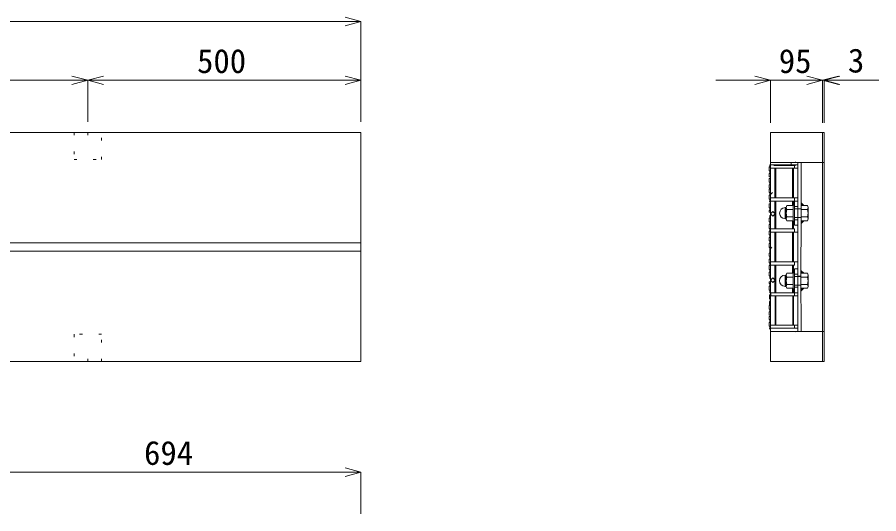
# Model space of a CAD drawing. Units: millimetres, scale not verified. Extents: x 234 to 5784, y 107 to 4112.
# Drawn here: x 2184 to 3761, y 992 to 1902 of the extents above; entities that cross this region are included whole.
import ezdxf
from ezdxf.enums import TextEntityAlignment as Align

# ---------------------------------------------------------------- set-up
doc = ezdxf.new("R2010")
doc.units = ezdxf.units.MM
doc.header["$LTSCALE"] = 20
doc.linetypes.add('DOTTED', pattern=[1.75, 0.25, -1.5])
doc.layers.add('0-1', color=7, linetype='Continuous', lineweight=18)
doc.styles.add('ＭＳ ゴシック', font='')
doc.styles.get('ＭＳ ゴシック').set_extended_font_data('MS Gothic')

msp = doc.modelspace()

# ---------------------------------------------------------------- linework, layer by layer
at = {"layer": '0-1', "color": 4}
for p, q in [((813.17, 1894.16), (2813.17, 1894.16)), ((2813.17, 1894.16), (2784.19, 1901.93)), ((2813.17, 1894.16), (2784.19, 1886.4)), ((2813.17, 1894.16), (2813.17, 1710.1)), ((1313.17, 1786.46), (2313.17, 1786.46)), ((2313.17, 1786.46), (2284.19, 1794.23)), ((2313.17, 1786.46), (2284.19, 1778.7)), ((2313.17, 1786.46), (2342.15, 1794.23)), ((2313.17, 1786.46), (2313.17, 1710.1)), ((2313.17, 1786.46), (2813.17, 1786.46)), ((2313.17, 1786.46), (2342.15, 1778.7)), ((2813.17, 1786.46), (2784.19, 1794.23)), ((2813.17, 1786.46), (2784.19, 1778.7)), ((2813.17, 1786.46), (2813.17, 1710.1)), ((3563.17, 1786.46), (3463.17, 1786.46)), ((3563.17, 1786.46), (3534.19, 1794.23)), ((3563.17, 1786.46), (3534.19, 1778.7)), ((3658.17, 1786.46), (3558.17, 1786.46)), ((3563.17, 1786.46), (3658.17, 1786.46)), ((3563.17, 1786.46), (3563.17, 1708.44)), ((3658.17, 1786.46), (3629.19, 1794.23)), ((3658.17, 1786.46), (3629.19, 1778.7)), ((3658.17, 1786.46), (3687.15, 1794.23)), ((3658.17, 1786.46), (3758.17, 1786.46)), ((3658.17, 1786.46), (3687.15, 1778.7)), ((3658.17, 1786.46), (3658.17, 1708.44)), ((3658.17, 1786.46), (3661.17, 1786.46)), ((3661.17, 1786.46), (3690.15, 1794.23)), ((3661.17, 1786.46), (3761.17, 1786.46)), ((3661.17, 1786.46), (3690.15, 1778.7)), ((3661.17, 1786.46), (3661.17, 1708.44)), ((2813.17, 1068.61), (2784.19, 1076.38)), ((2119.13, 1068.61), (2813.17, 1068.61)), ((2813.17, 1068.61), (2784.19, 1060.85)), ((2813.17, 1068.61), (2813.17, 992.25))]:
    msp.add_line(p, q, dxfattribs=at)
at = {"layer": '0-1'}
for p, q in [((2813.17, 1691.02), (813.17, 1691.02)), ((2813.17, 1271.02), (2813.17, 1691.02)), ((3563.17, 1271.02), (3563.17, 1691.02)), ((3661.17, 1691.02), (3563.17, 1691.02)), ((3563.17, 1691.02), (3563.17, 1271.02)), ((3658.17, 1271.02), (3658.17, 1691.02)), ((3661.17, 1271.02), (3661.17, 1691.02)), ((3561.98, 1627.56), (3560.68, 1627.56)), ((3560.68, 1627.56), (3560.68, 1620.59)), ((3563.17, 1631.54), (3561.98, 1631.54)), ((3561.98, 1631.54), (3561.98, 1626.56)), ((3563.17, 1636.02), (3563.17, 1326.02)), ((3563.17, 1636.02), (3613.17, 1636.02)), ((3563.17, 1636.02), (3618.92, 1636.02)), ((3563.17, 1636.02), (3601, 1636.02)), ((3563.17, 1636.02), (3563.17, 1631.54)), ((3563.17, 1631.54), (3612.94, 1631.54)), ((3563.17, 1631.54), (3601, 1631.54)), ((3563.17, 1631.54), (3606.97, 1631.54)), ((3563.17, 1631.54), (3563.17, 1625.57)), ((3563.17, 1335.52), (3563.17, 1626.52)), ((3563.17, 1625.57), (3612.94, 1625.57)), ((3563.17, 1625.57), (3606.97, 1625.57)), ((3608.96, 1630.05), (3569.14, 1630.05)), ((3571.14, 1625.57), (3571.14, 1570.82)), ((3572.63, 1625.57), (3572.63, 1570.82)), ((3606.97, 1636.02), (3587.06, 1636.02)), ((3601, 1636.02), (3601, 1631.54)), ((3603.49, 1625.57), (3603.49, 1570.82)), ((3604.98, 1625.57), (3604.98, 1570.82)), ((3606.97, 1631.54), (3606.97, 1625.57)), ((3612.94, 1617.85), (3612.94, 1636.02)), ((3613.17, 1326.02), (3613.17, 1636.02)), ((3618.92, 1636.02), (3618.92, 1607.9)), ((3618.92, 1636.02), (3661.17, 1636.02)), ((3560.68, 1620.59), (3561.98, 1620.59)), ((3561.98, 1615.61), (3560.68, 1615.61)), ((3560.68, 1615.61), (3560.68, 1609.64)), ((3560.68, 1609.64), (3561.98, 1609.64)), ((3561.98, 1620.59), (3561.98, 1615.61)), ((3561.98, 1609.64), (3563.17, 1609.64)), ((3563.17, 1621.59), (3563.17, 1548.92)), ((3560.24, 1606.54), (3560.24, 1599.57)), ((3561.53, 1606.54), (3560.24, 1606.54)), ((3560.24, 1599.57), (3561.53, 1599.57)), ((3560.24, 1594.6), (3560.24, 1588.62)), ((3561.53, 1594.6), (3560.24, 1594.6)), ((3561.53, 1599.57), (3561.53, 1594.6)), ((3618.92, 1607.9), (3618.92, 1561.71)), ((3560.24, 1588.62), (3561.53, 1588.62)), ((3560.68, 1580.77), (3560.68, 1586.75)), ((3560.68, 1586.75), (3561.98, 1586.75)), ((3561.98, 1580.77), (3560.68, 1580.77)), ((3561.53, 1588.62), (3562.73, 1588.62)), ((3561.98, 1586.75), (3563.17, 1586.75)), ((3561.98, 1575.8), (3561.98, 1580.77)), ((3566.55, 1581.02), (3563.55, 1577.83)), ((3571.14, 1570.82), (3571.14, 1586.75)), ((3572.63, 1570.82), (3572.63, 1586.75)), ((3603.49, 1570.82), (3603.49, 1586.75)), ((3604.98, 1570.82), (3604.98, 1586.75)), ((3560.68, 1568.83), (3560.68, 1575.8)), ((3560.68, 1575.8), (3561.98, 1575.8)), ((3561.98, 1568.83), (3560.68, 1568.83)), ((3560.68, 1563.85), (3561.98, 1563.85)), ((3561.98, 1563.85), (3561.98, 1568.83)), ((3563.17, 1570.82), (3612.94, 1570.82)), ((3563.17, 1564.85), (3563.17, 1570.82)), ((3563.17, 1570.82), (3606.97, 1570.82)), ((3563.17, 1564.85), (3606.97, 1564.85)), ((3571.14, 1564.85), (3571.14, 1514.08)), ((3572.63, 1564.85), (3572.63, 1514.08)), ((3603.49, 1564.85), (3603.49, 1556.88)), ((3604.68, 1561.86), (3604.68, 1524.03)), ((3606.97, 1561.86), (3604.68, 1561.86)), ((3604.68, 1561.86), (3604.68, 1542.95)), ((3604.98, 1564.85), (3604.98, 1556.88)), ((3606.97, 1564.85), (3606.97, 1570.82)), ((3612.94, 1564.85), (3606.97, 1564.85)), ((3606.97, 1564.85), (3606.97, 1554.89)), ((3606.97, 1524.03), (3606.97, 1561.86)), ((3612.94, 1564.85), (3612.94, 1492.18)), ((3612.94, 1564.85), (3612.94, 1554.89)), ((3618.92, 1561.71), (3623.89, 1556.73)), ((3618.92, 1561.51), (3623.7, 1556.73)), ((3561.98, 1559.87), (3560.68, 1559.87)), ((3560.68, 1559.87), (3560.68, 1552.9)), ((3560.68, 1552.9), (3561.98, 1552.9)), ((3561.98, 1547.92), (3560.68, 1547.92)), ((3560.68, 1547.92), (3560.68, 1544.94)), ((3561.98, 1552.9), (3561.98, 1547.92)), ((3563.17, 1541.95), (3567.39, 1546.17)), ((3567.39, 1546.17), (3571.62, 1541.95)), ((3591.74, 1553.29), (3589.75, 1553.29)), ((3589.75, 1553.29), (3589.75, 1532.61)), ((3592.94, 1556.73), (3591.74, 1553.29)), ((3591.74, 1553.29), (3592.94, 1549.84)), ((3591.74, 1532.61), (3591.74, 1553.29)), ((3592.94, 1549.84), (3591.74, 1542.95)), ((3604.68, 1556.73), (3592.94, 1556.73)), ((3604.68, 1549.84), (3592.94, 1549.84)), ((3604.68, 1542.95), (3604.68, 1556.73)), ((3604.68, 1542.95), (3604.68, 1549.84)), ((3612.94, 1554.89), (3606.97, 1554.89)), ((3618.92, 1550.91), (3606.97, 1550.91)), ((3606.97, 1550.91), (3606.97, 1534.98)), ((3612.94, 1551.16), (3618.92, 1551.16)), ((3618.92, 1561.31), (3623.5, 1556.73)), ((3618.92, 1561.11), (3623.3, 1556.73)), ((3618.92, 1560.91), (3623.1, 1556.73)), ((3618.92, 1560.72), (3622.9, 1556.73)), ((3618.92, 1560.52), (3622.7, 1556.73)), ((3618.92, 1560.32), (3622.5, 1556.73)), ((3618.92, 1560.12), (3622.3, 1556.73)), ((3618.92, 1559.92), (3622.1, 1556.73)), ((3618.92, 1559.72), (3621.9, 1556.73)), ((3618.92, 1559.52), (3621.7, 1556.73)), ((3618.92, 1559.32), (3621.51, 1556.73)), ((3618.92, 1559.12), (3621.31, 1556.73)), ((3618.92, 1558.92), (3621.11, 1556.73)), ((3618.92, 1558.72), (3620.91, 1556.73)), ((3618.92, 1558.53), (3620.71, 1556.73)), ((3618.92, 1558.33), (3620.51, 1556.73)), ((3618.92, 1558.13), (3620.31, 1556.73)), ((3618.92, 1557.93), (3620.11, 1556.73)), ((3618.92, 1557.73), (3619.91, 1556.73)), ((3618.92, 1557.53), (3619.71, 1556.73)), ((3618.92, 1557.33), (3619.51, 1556.73)), ((3618.92, 1557.13), (3619.32, 1556.73)), ((3618.92, 1556.93), (3619.12, 1556.73)), ((3618.92, 1542.95), (3618.92, 1556.73)), ((3618.92, 1556.73), (3630.66, 1556.73)), ((3618.92, 1550.91), (3618.92, 1534.98)), ((3618.92, 1542.95), (3618.92, 1549.84)), ((3618.92, 1549.84), (3630.66, 1549.84)), ((3630.66, 1556.73), (3631.86, 1553.29)), ((3631.86, 1553.29), (3630.66, 1549.84)), ((3630.66, 1549.84), (3631.86, 1542.95)), ((3631.86, 1532.61), (3631.86, 1553.29)), ((3560.68, 1544.94), (3561.98, 1544.94)), ((3561.98, 1533.99), (3560.68, 1533.99)), ((3560.68, 1533.99), (3560.68, 1527.02)), ((3561.98, 1544.94), (3563.17, 1544.94)), ((3563.17, 1538.96), (3561.98, 1538.96)), ((3561.98, 1538.96), (3561.98, 1533.99)), ((3567.4, 1537.73), (3563.17, 1541.95)), ((3571.62, 1541.95), (3567.4, 1537.73)), ((3589.75, 1532.61), (3591.74, 1532.61)), ((3591.74, 1542.95), (3592.94, 1536.05)), ((3592.94, 1536.05), (3591.74, 1532.61)), ((3591.74, 1532.61), (3592.94, 1529.16)), ((3592.94, 1536.05), (3604.68, 1536.05)), ((3604.68, 1529.16), (3604.68, 1542.95)), ((3618.92, 1534.98), (3606.97, 1534.98)), ((3612.94, 1531), (3606.97, 1531)), ((3606.97, 1531), (3606.97, 1521.05)), ((3612.94, 1525.53), (3612.94, 1534.73)), ((3618.92, 1534.73), (3612.94, 1534.73)), ((3612.94, 1531), (3612.94, 1521.05)), ((3618.92, 1529.16), (3618.92, 1542.95)), ((3630.66, 1536.05), (3618.92, 1536.05)), ((3618.92, 1534.73), (3618.92, 1519.55)), ((3631.86, 1542.95), (3630.66, 1536.05)), ((3630.66, 1536.05), (3631.86, 1532.61)), ((3631.86, 1532.61), (3630.66, 1529.16)), ((3560.68, 1527.02), (3561.98, 1527.02)), ((3561.98, 1522.04), (3560.68, 1522.04)), ((3560.68, 1522.04), (3560.68, 1515.07)), ((3560.68, 1515.07), (3561.98, 1515.07)), ((3561.98, 1527.02), (3561.98, 1522.04)), ((3561.98, 1515.07), (3561.98, 1510.1)), ((3592.94, 1529.16), (3604.68, 1529.16)), ((3603.49, 1529.01), (3603.49, 1514.08)), ((3604.68, 1524.03), (3606.97, 1524.03)), ((3604.98, 1529.01), (3604.98, 1514.08)), ((3612.94, 1521.05), (3606.97, 1521.05)), ((3618.92, 1519.55), (3618.73, 1442.49)), ((3630.66, 1529.16), (3618.92, 1529.16)), ((3618.92, 1528.96), (3619.12, 1529.16)), ((3618.92, 1528.76), (3619.32, 1529.16)), ((3618.92, 1528.56), (3619.51, 1529.16)), ((3618.92, 1528.36), (3619.71, 1529.16)), ((3618.92, 1528.16), (3619.91, 1529.16)), ((3618.92, 1527.96), (3620.11, 1529.16)), ((3618.92, 1527.77), (3620.31, 1529.16)), ((3618.92, 1527.57), (3620.51, 1529.16)), ((3618.92, 1527.37), (3620.71, 1529.16)), ((3618.92, 1527.17), (3620.91, 1529.16)), ((3618.92, 1526.97), (3621.11, 1529.16)), ((3618.92, 1526.77), (3621.31, 1529.16)), ((3618.92, 1526.57), (3621.51, 1529.16)), ((3618.92, 1526.37), (3621.7, 1529.16)), ((3618.92, 1526.17), (3621.9, 1529.16)), ((3618.92, 1525.97), (3622.1, 1529.16)), ((3618.92, 1525.77), (3622.3, 1529.16)), ((3618.92, 1525.58), (3622.5, 1529.16)), ((3618.92, 1525.38), (3622.7, 1529.16)), ((3618.92, 1525.18), (3622.9, 1529.16)), ((3618.92, 1524.98), (3623.1, 1529.16)), ((3618.92, 1524.78), (3623.3, 1529.16)), ((3618.92, 1524.58), (3623.5, 1529.16)), ((3618.92, 1524.38), (3623.7, 1529.16)), ((3618.92, 1524.18), (3623.89, 1529.16)), ((3561.98, 1510.1), (3560.68, 1510.1)), ((3560.68, 1510.1), (3560.68, 1503.13)), ((3560.68, 1503.13), (3561.98, 1503.13)), ((3561.98, 1503.13), (3561.98, 1498.15)), ((3563.17, 1514.08), (3606.97, 1514.08)), ((3563.17, 1514.08), (3563.17, 1508.11)), ((3563.17, 1508.11), (3612.94, 1508.11)), ((3563.17, 1508.11), (3606.97, 1508.11)), ((3571.14, 1508.11), (3571.14, 1492.18)), ((3572.63, 1508.11), (3572.63, 1492.18)), ((3603.49, 1508.11), (3603.49, 1492.18)), ((3604.98, 1508.11), (3604.98, 1492.18)), ((3606.97, 1514.08), (3606.97, 1508.11)), ((2813.17, 1488.52), (2125.67, 1488.52)), ((3561.98, 1498.15), (3560.68, 1498.15)), ((3560.68, 1498.15), (3560.68, 1492.18)), ((3560.68, 1492.18), (3561.98, 1492.18)), ((3560.68, 1492.18), (3561.98, 1492.18)), ((3561.98, 1487.2), (3560.68, 1487.2)), ((3560.68, 1487.2), (3560.68, 1480.23)), ((3561.98, 1492.18), (3563.17, 1492.18)), ((3561.98, 1492.18), (3561.98, 1487.2)), ((3571.14, 1492.18), (3570.95, 1469.86)), ((3572.44, 1469.86), (3572.63, 1492.18)), ((3603.49, 1492.18), (3603.3, 1469.86)), ((3604.79, 1469.86), (3604.98, 1492.18)), ((2813.17, 1473.52), (2125.67, 1473.52)), ((3560.49, 1463.89), (3560.49, 1469.86)), ((3560.49, 1469.86), (3561.98, 1469.86)), ((3560.68, 1480.23), (3561.98, 1480.23)), ((3561.79, 1469.86), (3561.98, 1469.86)), ((3561.98, 1480.23), (3561.98, 1469.86)), ((3565.47, 1479.11), (3562.11, 1481.91)), ((3562.98, 1397.2), (3562.98, 1469.86)), ((3570.95, 1453.94), (3570.95, 1469.86)), ((3572.44, 1453.94), (3572.44, 1469.86)), ((3603.3, 1453.94), (3603.3, 1469.86)), ((3604.79, 1453.94), (3604.79, 1469.86)), ((3612.76, 1397.2), (3612.76, 1469.86)), ((3561.79, 1463.89), (3560.49, 1463.89)), ((3560.49, 1451.95), (3560.49, 1458.91)), ((3560.49, 1458.91), (3561.79, 1458.91)), ((3561.79, 1451.95), (3560.49, 1451.95)), ((3561.79, 1458.91), (3561.79, 1463.89)), ((3561.79, 1446.97), (3561.79, 1451.95)), ((3562.98, 1453.94), (3612.76, 1453.94)), ((3562.98, 1447.96), (3562.98, 1453.94)), ((3562.98, 1453.94), (3606.78, 1453.94)), ((3606.78, 1447.96), (3606.78, 1453.94)), ((3560.49, 1440), (3560.49, 1446.97)), ((3560.49, 1446.97), (3561.79, 1446.97)), ((3561.79, 1440), (3560.49, 1440)), ((3561.79, 1435.02), (3561.79, 1440)), ((3562.98, 1447.96), (3606.78, 1447.96)), ((3570.95, 1397.2), (3570.95, 1447.96)), ((3572.44, 1397.2), (3572.44, 1447.96)), ((3603.3, 1433.03), (3603.3, 1447.96)), ((3604.49, 1400.18), (3604.49, 1438.01)), ((3604.49, 1438.01), (3606.78, 1438.01)), ((3604.79, 1433.03), (3604.79, 1447.96)), ((3606.78, 1431.04), (3606.78, 1441)), ((3612.76, 1441), (3606.78, 1441)), ((3606.78, 1438.01), (3606.78, 1400.18)), ((3612.76, 1431.04), (3612.76, 1441)), ((3612.76, 1436.52), (3612.76, 1427.31)), ((3618.73, 1427.31), (3618.73, 1442.49)), ((3618.73, 1437.86), (3623.71, 1432.88)), ((3618.73, 1437.66), (3623.51, 1432.88)), ((3618.73, 1437.46), (3623.31, 1432.88)), ((3618.73, 1437.26), (3623.11, 1432.88)), ((3618.73, 1437.06), (3622.91, 1432.88)), ((3618.73, 1436.87), (3622.71, 1432.88)), ((3618.73, 1436.67), (3622.51, 1432.88)), ((3618.73, 1436.47), (3622.31, 1432.88)), ((3618.73, 1436.27), (3622.11, 1432.88)), ((3618.73, 1436.07), (3621.91, 1432.88)), ((3618.73, 1435.87), (3621.71, 1432.88)), ((3618.73, 1435.67), (3621.52, 1432.88)), ((3618.73, 1435.47), (3621.32, 1432.88)), ((3560.49, 1428.06), (3560.49, 1435.02)), ((3560.49, 1435.02), (3561.79, 1435.02)), ((3561.79, 1428.06), (3560.49, 1428.06)), ((3561.79, 1423.08), (3561.79, 1428.06)), ((3562.98, 1423.08), (3561.79, 1423.08)), ((3567.21, 1424.31), (3562.98, 1420.09)), ((3562.98, 1420.09), (3567.21, 1415.87)), ((3571.43, 1420.09), (3567.21, 1424.31)), ((3567.21, 1415.87), (3571.43, 1420.09)), ((3589.56, 1408.76), (3589.56, 1429.44)), ((3589.56, 1429.44), (3591.55, 1429.44)), ((3591.55, 1429.44), (3592.75, 1432.88)), ((3592.75, 1425.99), (3591.55, 1429.44)), ((3591.55, 1429.44), (3591.55, 1408.76)), ((3591.55, 1419.1), (3592.75, 1425.99)), ((3592.75, 1432.88), (3604.49, 1432.88)), ((3592.75, 1425.99), (3604.49, 1425.99)), ((3604.49, 1432.88), (3604.49, 1419.1)), ((3612.76, 1431.04), (3606.78, 1431.04)), ((3606.78, 1411.13), (3606.78, 1427.06)), ((3618.73, 1427.06), (3606.78, 1427.06)), ((3618.73, 1427.31), (3612.76, 1427.31)), ((3618.73, 1435.27), (3621.12, 1432.88)), ((3618.73, 1435.07), (3620.92, 1432.88)), ((3618.73, 1434.87), (3620.72, 1432.88)), ((3618.73, 1434.68), (3620.52, 1432.88)), ((3618.73, 1434.48), (3620.32, 1432.88)), ((3618.73, 1434.28), (3620.12, 1432.88)), ((3618.73, 1434.08), (3619.92, 1432.88)), ((3618.73, 1433.88), (3619.72, 1432.88)), ((3618.73, 1433.68), (3619.52, 1432.88)), ((3618.73, 1433.48), (3619.33, 1432.88)), ((3618.73, 1433.28), (3619.13, 1432.88)), ((3618.73, 1433.08), (3618.93, 1432.88)), ((3630.47, 1432.88), (3618.73, 1432.88)), ((3618.73, 1432.88), (3618.73, 1419.1)), ((3618.73, 1411.13), (3618.73, 1427.06)), ((3630.47, 1425.99), (3618.73, 1425.99)), ((3631.67, 1429.44), (3630.47, 1432.88)), ((3630.47, 1425.99), (3631.67, 1429.44)), ((3631.67, 1419.1), (3630.47, 1425.99)), ((3631.67, 1429.44), (3631.67, 1408.76)), ((3560.49, 1414.12), (3560.49, 1417.11)), ((3560.49, 1417.11), (3561.79, 1417.11)), ((3561.79, 1414.12), (3560.49, 1414.12)), ((3560.49, 1402.17), (3560.49, 1409.14)), ((3560.49, 1409.14), (3561.79, 1409.14)), ((3561.79, 1417.11), (3562.98, 1417.11)), ((3561.79, 1409.14), (3561.79, 1414.12)), ((3591.55, 1408.76), (3589.56, 1408.76)), ((3592.75, 1412.2), (3591.55, 1419.1)), ((3591.55, 1408.76), (3592.75, 1412.2)), ((3592.75, 1405.31), (3591.55, 1408.76)), ((3604.49, 1412.2), (3592.75, 1412.2)), ((3604.49, 1405.31), (3592.75, 1405.31)), ((3603.3, 1397.2), (3603.3, 1405.16)), ((3604.49, 1400.18), (3604.49, 1419.1)), ((3604.49, 1419.1), (3604.49, 1405.31)), ((3604.49, 1419.1), (3604.49, 1412.2)), ((3604.79, 1397.2), (3604.79, 1405.16)), ((3618.73, 1411.13), (3606.78, 1411.13)), ((3606.78, 1397.2), (3606.78, 1407.15)), ((3612.76, 1407.15), (3606.78, 1407.15)), ((3612.76, 1410.88), (3612.76, 1392.72)), ((3612.76, 1410.88), (3618.73, 1410.88)), ((3612.76, 1397.2), (3612.76, 1407.15)), ((3618.73, 1419.1), (3618.73, 1405.31)), ((3618.73, 1419.1), (3618.73, 1412.2)), ((3618.73, 1412.2), (3630.47, 1412.2)), ((3618.73, 1405.31), (3630.47, 1405.31)), ((3618.73, 1405.11), (3618.93, 1405.31)), ((3618.73, 1404.91), (3619.13, 1405.31)), ((3618.73, 1404.71), (3619.33, 1405.31)), ((3618.73, 1404.51), (3619.52, 1405.31)), ((3618.73, 1404.31), (3619.72, 1405.31)), ((3618.73, 1404.11), (3619.92, 1405.31)), ((3618.73, 1403.92), (3620.12, 1405.31)), ((3618.73, 1403.72), (3620.32, 1405.31)), ((3618.73, 1403.52), (3620.52, 1405.31)), ((3618.73, 1403.32), (3620.72, 1405.31)), ((3618.73, 1403.12), (3620.92, 1405.31)), ((3618.73, 1402.92), (3621.12, 1405.31)), ((3618.73, 1402.72), (3621.32, 1405.31)), ((3618.73, 1402.52), (3621.52, 1405.31)), ((3618.73, 1402.32), (3621.71, 1405.31)), ((3618.73, 1402.12), (3621.91, 1405.31)), ((3618.73, 1401.92), (3622.11, 1405.31)), ((3618.73, 1401.73), (3622.31, 1405.31)), ((3618.73, 1401.53), (3622.51, 1405.31)), ((3618.73, 1401.33), (3622.71, 1405.31)), ((3618.73, 1401.13), (3622.91, 1405.31)), ((3618.73, 1400.93), (3623.11, 1405.31)), ((3618.73, 1400.73), (3623.31, 1405.31)), ((3618.73, 1400.53), (3623.51, 1405.31)), ((3618.73, 1400.33), (3623.71, 1405.31)), ((3630.47, 1412.2), (3631.67, 1419.1)), ((3631.67, 1408.76), (3630.47, 1412.2)), ((3630.47, 1405.31), (3631.67, 1408.76)), ((3561.79, 1402.17), (3560.49, 1402.17)), ((3562.17, 1393.21), (3560.87, 1393.21)), ((3560.87, 1393.21), (3560.87, 1386.25)), ((3561.79, 1397.2), (3561.79, 1402.17)), ((3562.98, 1397.2), (3561.79, 1397.2)), ((3562.98, 1397.2), (3612.76, 1397.2)), ((3562.98, 1392.72), (3562.98, 1397.2)), ((3562.98, 1397.2), (3600.81, 1397.2)), ((3563.36, 1397.2), (3607.16, 1397.2)), ((3563.36, 1397.2), (3563.36, 1391.22)), ((3563.36, 1391.22), (3613.13, 1391.22)), ((3563.36, 1391.22), (3607.16, 1391.22)), ((3571.33, 1391.22), (3571.33, 1337.99)), ((3572.82, 1391.22), (3572.82, 1337.99)), ((3603.68, 1391.22), (3603.68, 1337.99)), ((3606.78, 1400.18), (3604.49, 1400.18)), ((3605.17, 1391.22), (3605.17, 1337.99)), ((3612.76, 1397.2), (3606.78, 1397.2)), ((3607.16, 1397.2), (3607.16, 1391.22)), ((3618.73, 1400.53), (3618.92, 1354.14)), ((3560.68, 1373.97), (3560.68, 1367)), ((3561.97, 1373.97), (3560.68, 1373.97)), ((3560.87, 1386.25), (3562.17, 1386.25)), ((3562.17, 1381.27), (3560.87, 1381.27)), ((3560.87, 1381.27), (3560.87, 1375.3)), ((3560.87, 1375.3), (3562.17, 1375.3)), ((3562.17, 1386.25), (3562.17, 1381.27)), ((3562.17, 1375.3), (3563.36, 1375.3)), ((3560.68, 1367), (3561.97, 1367)), ((3560.68, 1362.03), (3560.68, 1356.05)), ((3561.97, 1362.03), (3560.68, 1362.03)), ((3561.97, 1367), (3561.97, 1362.03)), ((3560.5, 1347.95), (3560.5, 1353.92)), ((3560.5, 1353.92), (3561.79, 1353.92)), ((3561.79, 1347.95), (3560.5, 1347.95)), ((3560.5, 1336), (3560.5, 1342.97)), ((3560.5, 1342.97), (3561.79, 1342.97)), ((3560.68, 1356.05), (3561.97, 1356.05)), ((3561.79, 1353.92), (3562.98, 1353.92)), ((3561.79, 1342.97), (3561.79, 1347.95)), ((3561.97, 1356.05), (3563.16, 1356.05)), ((3618.92, 1326.02), (3618.92, 1354.14)), ((3561.79, 1336), (3560.5, 1336)), ((3560.5, 1331.03), (3561.79, 1331.03)), ((3561.79, 1331.03), (3561.79, 1336)), ((3562.98, 1337.99), (3612.76, 1337.99)), ((3562.98, 1332.02), (3562.98, 1337.99)), ((3562.98, 1337.99), (3606.78, 1337.99)), ((3562.98, 1332.02), (3606.78, 1332.02)), ((3563.17, 1332.02), (3613.17, 1332.02)), ((3563.17, 1326.02), (3613.17, 1326.02)), ((3563.17, 1326.02), (3618.92, 1326.02)), ((3606.97, 1326.02), (3587.06, 1326.02)), ((3606.78, 1332.02), (3606.78, 1337.99)), ((3618.92, 1326.02), (3661.17, 1326.02)), ((813.17, 1271.02), (2483.15, 1271.02)), ((2483.15, 1271.02), (2813.17, 1271.02)), ((3563.17, 1271.02), (3661.17, 1271.02))]:
    msp.add_line(p, q, dxfattribs=at)
at = {"layer": '0-1', "linetype": 'DOTTED'}
for p, q in [((2338.17, 1691.02), (2288.17, 1691.02)), ((2288.17, 1691.02), (2288.17, 1641.02)), ((2313.17, 1691.02), (2313.17, 1679.29)), ((2338.17, 1641.02), (2338.17, 1691.02)), ((2288.17, 1641.02), (2338.17, 1641.02)), ((2338.17, 1321.02), (2288.17, 1321.02)), ((2288.17, 1321.02), (2288.17, 1271.02)), ((2338.17, 1271.02), (2338.17, 1321.02)), ((2313.17, 1271.02), (2313.17, 1282.75)), ((2288.17, 1271.02), (2338.17, 1271.02))]:
    msp.add_line(p, q, dxfattribs=at)
at = {"layer": '0-1'}
for centre, radius, start, end in [((3606.97, 1644.98), 8.96, 270.00039, 285.00039), ((3589.75, 1542.95), 10.2, 90.00039, 270.00039), ((3589.56, 1419.1), 10.2, 90.00039, 270.00039), ((3606.97, 1317.06), 8.96, 75.00039, 90.00039)]:
    msp.add_arc(centre, radius, start, end, dxfattribs=at)

# ---------------------------------------------------------------- texts
at = {"layer": '0-1', "style": 'ＭＳ ゴシック'}
for s, p in [('500', (2513.17, 1786.46)), ('95', (3578.17, 1786.46)), ('3', (3704.76, 1787.4)), ('694', (2416.15, 1068.61))]:
    msp.add_text(s, height=43.99, dxfattribs=at).set_placement(p, align=Align.BOTTOM_LEFT)

doc.saveas('drawing.dxf')
